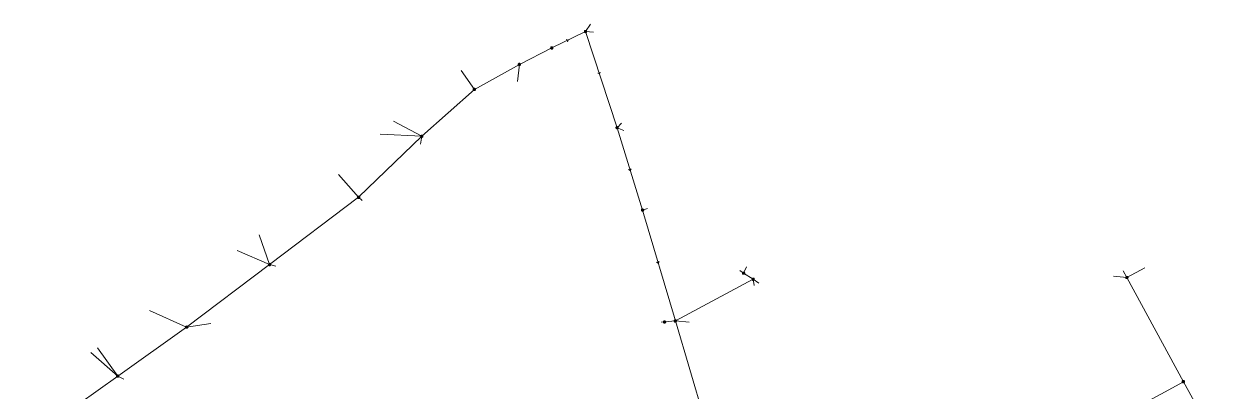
# Model space of a CAD drawing. Header units: metres. Extents: x 25504150 to 25508618, y 6694193 to 6702753.
# Drawn here: x 25504682.6 to 25505160.5, y 6701189.2 to 6701335.2 of the extents above; entities that cross this region are included whole.
import ezdxf

# ---------------------------------------------------------------- set-up
doc = ezdxf.new("R2010")
doc.units = ezdxf.units.M
for name, pattern in [('Sewer_node', [0]), ('Viemariputket', [0]), ('Viemarivarusteet', [0])]:
    doc.linetypes.add(name, pattern=pattern)
for name, color, linetype, lineweight in [('Sewer_node', 7, 'Sewer_node', 0), ('Viemariputket', 7, 'Viemariputket', 0), ('Viemarivarusteet', 7, 'Viemarivarusteet', 0)]:
    doc.layers.add(name, color=color, linetype=linetype, lineweight=lineweight)

msp = doc.modelspace()

# ---------------------------------------------------------------- linework, layer by layer
at = {"layer": 'Sewer_node', "color": 46, "linetype": 'Continuous', "true_color": 0x7f5f00, "flags": 128}
for points, elevation in [([(25504905.75, 6701332.25), (25504905.74, 6701332.32), (25504905.73, 6701332.39), (25504905.7, 6701332.46), (25504905.66, 6701332.52), (25504905.62, 6701332.58), (25504905.56, 6701332.62), (25504905.5, 6701332.66), (25504905.43, 6701332.69), (25504905.36, 6701332.7), (25504905.29, 6701332.71), (25504905.22, 6701332.7), (25504905.15, 6701332.69), (25504905.08, 6701332.66), (25504905.02, 6701332.62), (25504904.96, 6701332.58), (25504904.92, 6701332.52), (25504904.88, 6701332.46), (25504904.85, 6701332.39), (25504904.84, 6701332.32), (25504904.83, 6701332.25), (25504904.84, 6701332.18), (25504904.85, 6701332.11), (25504904.88, 6701332.04), (25504904.92, 6701331.98), (25504904.96, 6701331.92), (25504905.02, 6701331.88), (25504905.08, 6701331.84), (25504905.15, 6701331.81), (25504905.22, 6701331.8), (25504905.29, 6701331.79), (25504905.36, 6701331.8), (25504905.43, 6701331.81), (25504905.5, 6701331.84), (25504905.56, 6701331.88), (25504905.62, 6701331.92), (25504905.66, 6701331.98), (25504905.7, 6701332.04), (25504905.73, 6701332.11), (25504905.74, 6701332.18)], 53.44), ([(25504892.39, 6701325.74), (25504892.38, 6701325.81), (25504892.37, 6701325.88), (25504892.34, 6701325.95), (25504892.3, 6701326.01), (25504892.26, 6701326.07), (25504892.2, 6701326.11), (25504892.14, 6701326.15), (25504892.07, 6701326.18), (25504892, 6701326.19), (25504891.93, 6701326.2), (25504891.86, 6701326.19), (25504891.79, 6701326.18), (25504891.72, 6701326.15), (25504891.66, 6701326.11), (25504891.6, 6701326.07), (25504891.56, 6701326.01), (25504891.52, 6701325.95), (25504891.49, 6701325.88), (25504891.48, 6701325.81), (25504891.47, 6701325.74), (25504891.48, 6701325.67), (25504891.49, 6701325.6), (25504891.52, 6701325.53), (25504891.56, 6701325.47), (25504891.6, 6701325.41), (25504891.66, 6701325.37), (25504891.72, 6701325.33), (25504891.79, 6701325.3), (25504891.86, 6701325.29), (25504891.93, 6701325.28), (25504892, 6701325.29), (25504892.07, 6701325.3), (25504892.14, 6701325.33), (25504892.2, 6701325.37), (25504892.26, 6701325.41), (25504892.3, 6701325.47), (25504892.34, 6701325.53), (25504892.37, 6701325.6), (25504892.38, 6701325.67)], 54.18), ([(25504879.53, 6701319.19), (25504879.52, 6701319.26), (25504879.51, 6701319.33), (25504879.48, 6701319.4), (25504879.44, 6701319.46), (25504879.4, 6701319.52), (25504879.34, 6701319.56), (25504879.28, 6701319.6), (25504879.21, 6701319.63), (25504879.14, 6701319.64), (25504879.07, 6701319.65), (25504879, 6701319.64), (25504878.93, 6701319.63), (25504878.86, 6701319.6), (25504878.8, 6701319.56), (25504878.74, 6701319.52), (25504878.7, 6701319.46), (25504878.66, 6701319.4), (25504878.63, 6701319.33), (25504878.62, 6701319.26), (25504878.61, 6701319.19), (25504878.62, 6701319.12), (25504878.63, 6701319.05), (25504878.66, 6701318.98), (25504878.7, 6701318.92), (25504878.74, 6701318.86), (25504878.8, 6701318.82), (25504878.86, 6701318.78), (25504878.93, 6701318.75), (25504879, 6701318.74), (25504879.07, 6701318.73), (25504879.14, 6701318.74), (25504879.21, 6701318.75), (25504879.28, 6701318.78), (25504879.34, 6701318.82), (25504879.4, 6701318.86), (25504879.44, 6701318.92), (25504879.48, 6701318.98), (25504879.51, 6701319.05), (25504879.52, 6701319.12)], 57.15), ([(25504861.69, 6701309.27), (25504861.68, 6701309.34), (25504861.67, 6701309.41), (25504861.64, 6701309.48), (25504861.6, 6701309.54), (25504861.56, 6701309.6), (25504861.5, 6701309.64), (25504861.44, 6701309.68), (25504861.37, 6701309.71), (25504861.3, 6701309.72), (25504861.23, 6701309.73), (25504861.16, 6701309.72), (25504861.09, 6701309.71), (25504861.02, 6701309.68), (25504860.96, 6701309.64), (25504860.9, 6701309.6), (25504860.86, 6701309.54), (25504860.82, 6701309.48), (25504860.79, 6701309.41), (25504860.78, 6701309.34), (25504860.77, 6701309.27), (25504860.78, 6701309.2), (25504860.79, 6701309.13), (25504860.82, 6701309.06), (25504860.86, 6701309), (25504860.9, 6701308.94), (25504860.96, 6701308.9), (25504861.02, 6701308.86), (25504861.09, 6701308.83), (25504861.16, 6701308.82), (25504861.23, 6701308.81), (25504861.3, 6701308.82), (25504861.37, 6701308.83), (25504861.44, 6701308.86), (25504861.5, 6701308.9), (25504861.56, 6701308.94), (25504861.6, 6701309), (25504861.64, 6701309.06), (25504861.67, 6701309.13), (25504861.68, 6701309.2)], 57.9), ([(25504918.29, 6701294.06), (25504918.28, 6701294.13), (25504918.27, 6701294.2), (25504918.24, 6701294.27), (25504918.2, 6701294.33), (25504918.16, 6701294.39), (25504918.1, 6701294.43), (25504918.04, 6701294.47), (25504917.97, 6701294.5), (25504917.9, 6701294.51), (25504917.83, 6701294.52), (25504917.76, 6701294.51), (25504917.69, 6701294.5), (25504917.62, 6701294.47), (25504917.56, 6701294.43), (25504917.5, 6701294.39), (25504917.46, 6701294.33), (25504917.42, 6701294.27), (25504917.39, 6701294.2), (25504917.38, 6701294.13), (25504917.37, 6701294.06), (25504917.38, 6701293.99), (25504917.39, 6701293.92), (25504917.42, 6701293.85), (25504917.46, 6701293.79), (25504917.5, 6701293.73), (25504917.56, 6701293.69), (25504917.62, 6701293.65), (25504917.69, 6701293.62), (25504917.76, 6701293.61), (25504917.83, 6701293.6), (25504917.9, 6701293.61), (25504917.97, 6701293.62), (25504918.04, 6701293.65), (25504918.1, 6701293.69), (25504918.16, 6701293.73), (25504918.2, 6701293.79), (25504918.24, 6701293.85), (25504918.27, 6701293.92), (25504918.28, 6701293.99)], 52.77), ([(25504840.82, 6701290.66), (25504840.81, 6701290.73), (25504840.8, 6701290.8), (25504840.77, 6701290.87), (25504840.73, 6701290.93), (25504840.69, 6701290.99), (25504840.63, 6701291.03), (25504840.57, 6701291.07), (25504840.5, 6701291.1), (25504840.43, 6701291.11), (25504840.36, 6701291.12), (25504840.29, 6701291.11), (25504840.22, 6701291.1), (25504840.15, 6701291.07), (25504840.09, 6701291.03), (25504840.03, 6701290.99), (25504839.99, 6701290.93), (25504839.95, 6701290.87), (25504839.92, 6701290.8), (25504839.91, 6701290.73), (25504839.9, 6701290.66), (25504839.91, 6701290.59), (25504839.92, 6701290.52), (25504839.95, 6701290.45), (25504839.99, 6701290.39), (25504840.03, 6701290.33), (25504840.09, 6701290.29), (25504840.15, 6701290.25), (25504840.22, 6701290.22), (25504840.29, 6701290.21), (25504840.36, 6701290.2), (25504840.43, 6701290.21), (25504840.5, 6701290.22), (25504840.57, 6701290.25), (25504840.63, 6701290.29), (25504840.69, 6701290.33), (25504840.73, 6701290.39), (25504840.77, 6701290.45), (25504840.8, 6701290.52), (25504840.81, 6701290.59)], 58.12), ([(25504815.77, 6701266.43), (25504815.76, 6701266.5), (25504815.75, 6701266.57), (25504815.72, 6701266.64), (25504815.68, 6701266.7), (25504815.64, 6701266.76), (25504815.58, 6701266.8), (25504815.52, 6701266.84), (25504815.45, 6701266.87), (25504815.38, 6701266.88), (25504815.31, 6701266.89), (25504815.24, 6701266.88), (25504815.17, 6701266.87), (25504815.1, 6701266.84), (25504815.04, 6701266.8), (25504814.98, 6701266.76), (25504814.94, 6701266.7), (25504814.9, 6701266.64), (25504814.87, 6701266.57), (25504814.86, 6701266.5), (25504814.85, 6701266.43), (25504814.86, 6701266.36), (25504814.87, 6701266.29), (25504814.9, 6701266.22), (25504814.94, 6701266.16), (25504814.98, 6701266.1), (25504815.04, 6701266.06), (25504815.1, 6701266.02), (25504815.17, 6701265.99), (25504815.24, 6701265.98), (25504815.31, 6701265.97), (25504815.38, 6701265.98), (25504815.45, 6701265.99), (25504815.52, 6701266.02), (25504815.58, 6701266.06), (25504815.64, 6701266.1), (25504815.68, 6701266.16), (25504815.72, 6701266.22), (25504815.75, 6701266.29), (25504815.76, 6701266.36)], 58.72), ([(25504928.38, 6701261.34), (25504928.37, 6701261.41), (25504928.36, 6701261.49), (25504928.33, 6701261.55), (25504928.29, 6701261.62), (25504928.24, 6701261.67), (25504928.19, 6701261.72), (25504928.12, 6701261.76), (25504928.06, 6701261.79), (25504927.98, 6701261.8), (25504927.91, 6701261.81), (25504927.84, 6701261.8), (25504927.76, 6701261.79), (25504927.7, 6701261.76), (25504927.63, 6701261.72), (25504927.58, 6701261.67), (25504927.53, 6701261.62), (25504927.49, 6701261.55), (25504927.46, 6701261.49), (25504927.45, 6701261.41), (25504927.44, 6701261.34), (25504927.45, 6701261.27), (25504927.46, 6701261.19), (25504927.49, 6701261.13), (25504927.53, 6701261.06), (25504927.58, 6701261.01), (25504927.63, 6701260.96), (25504927.7, 6701260.92), (25504927.76, 6701260.89), (25504927.84, 6701260.88), (25504927.91, 6701260.87), (25504927.98, 6701260.88), (25504928.06, 6701260.89), (25504928.12, 6701260.92), (25504928.19, 6701260.96), (25504928.24, 6701261.01), (25504928.29, 6701261.06), (25504928.33, 6701261.13), (25504928.36, 6701261.19), (25504928.37, 6701261.27)], 52.14), ([(25504780.46, 6701239.71), (25504780.45, 6701239.78), (25504780.44, 6701239.85), (25504780.41, 6701239.92), (25504780.37, 6701239.98), (25504780.33, 6701240.04), (25504780.27, 6701240.08), (25504780.21, 6701240.12), (25504780.14, 6701240.15), (25504780.07, 6701240.16), (25504780, 6701240.17), (25504779.93, 6701240.16), (25504779.86, 6701240.15), (25504779.79, 6701240.12), (25504779.73, 6701240.08), (25504779.67, 6701240.04), (25504779.63, 6701239.98), (25504779.59, 6701239.92), (25504779.56, 6701239.85), (25504779.55, 6701239.78), (25504779.54, 6701239.71), (25504779.55, 6701239.64), (25504779.56, 6701239.57), (25504779.59, 6701239.5), (25504779.63, 6701239.44), (25504779.67, 6701239.38), (25504779.73, 6701239.34), (25504779.79, 6701239.3), (25504779.86, 6701239.27), (25504779.93, 6701239.26), (25504780, 6701239.25), (25504780.07, 6701239.26), (25504780.14, 6701239.27), (25504780.21, 6701239.3), (25504780.27, 6701239.34), (25504780.33, 6701239.38), (25504780.37, 6701239.44), (25504780.41, 6701239.5), (25504780.44, 6701239.57), (25504780.45, 6701239.64)], 58.52), ([(25504968.44, 6701236.32), (25504968.43, 6701236.39), (25504968.42, 6701236.46), (25504968.39, 6701236.53), (25504968.35, 6701236.59), (25504968.31, 6701236.65), (25504968.25, 6701236.69), (25504968.19, 6701236.73), (25504968.12, 6701236.76), (25504968.05, 6701236.77), (25504967.98, 6701236.78), (25504967.91, 6701236.77), (25504967.84, 6701236.76), (25504967.77, 6701236.73), (25504967.71, 6701236.69), (25504967.65, 6701236.65), (25504967.61, 6701236.59), (25504967.57, 6701236.53), (25504967.54, 6701236.46), (25504967.53, 6701236.39), (25504967.52, 6701236.32), (25504967.53, 6701236.25), (25504967.54, 6701236.18), (25504967.57, 6701236.11), (25504967.61, 6701236.05), (25504967.65, 6701235.99), (25504967.71, 6701235.95), (25504967.77, 6701235.91), (25504967.84, 6701235.88), (25504967.91, 6701235.87), (25504967.98, 6701235.86), (25504968.05, 6701235.87), (25504968.12, 6701235.88), (25504968.19, 6701235.91), (25504968.25, 6701235.95), (25504968.31, 6701235.99), (25504968.35, 6701236.05), (25504968.39, 6701236.11), (25504968.42, 6701236.18), (25504968.43, 6701236.25)], 51.47), ([(25504972.26, 6701233.91), (25504972.25, 6701233.98), (25504972.24, 6701234.05), (25504972.21, 6701234.12), (25504972.17, 6701234.18), (25504972.13, 6701234.24), (25504972.07, 6701234.28), (25504972.01, 6701234.32), (25504971.94, 6701234.35), (25504971.87, 6701234.36), (25504971.8, 6701234.37), (25504971.73, 6701234.36), (25504971.66, 6701234.35), (25504971.59, 6701234.32), (25504971.53, 6701234.28), (25504971.47, 6701234.24), (25504971.43, 6701234.18), (25504971.39, 6701234.12), (25504971.36, 6701234.05), (25504971.35, 6701233.98), (25504971.34, 6701233.91), (25504971.35, 6701233.84), (25504971.36, 6701233.77), (25504971.39, 6701233.7), (25504971.43, 6701233.64), (25504971.47, 6701233.58), (25504971.53, 6701233.54), (25504971.59, 6701233.5), (25504971.66, 6701233.47), (25504971.73, 6701233.46), (25504971.8, 6701233.45), (25504971.87, 6701233.46), (25504971.94, 6701233.47), (25504972.01, 6701233.5), (25504972.07, 6701233.54), (25504972.13, 6701233.58), (25504972.17, 6701233.64), (25504972.21, 6701233.7), (25504972.24, 6701233.77), (25504972.25, 6701233.84)], 51.39), ([(25505120.49, 6701234.6), (25505120.48, 6701234.67), (25505120.47, 6701234.74), (25505120.44, 6701234.81), (25505120.4, 6701234.87), (25505120.36, 6701234.93), (25505120.3, 6701234.97), (25505120.24, 6701235.01), (25505120.17, 6701235.04), (25505120.1, 6701235.05), (25505120.03, 6701235.06), (25505119.96, 6701235.05), (25505119.89, 6701235.04), (25505119.82, 6701235.01), (25505119.76, 6701234.97), (25505119.7, 6701234.93), (25505119.66, 6701234.87), (25505119.62, 6701234.81), (25505119.59, 6701234.74), (25505119.58, 6701234.67), (25505119.57, 6701234.6), (25505119.58, 6701234.53), (25505119.59, 6701234.46), (25505119.62, 6701234.39), (25505119.66, 6701234.33), (25505119.7, 6701234.27), (25505119.76, 6701234.23), (25505119.82, 6701234.19), (25505119.89, 6701234.16), (25505119.96, 6701234.15), (25505120.03, 6701234.14), (25505120.1, 6701234.15), (25505120.17, 6701234.16), (25505120.24, 6701234.19), (25505120.3, 6701234.23), (25505120.36, 6701234.27), (25505120.4, 6701234.33), (25505120.44, 6701234.39), (25505120.47, 6701234.46), (25505120.48, 6701234.53)], 56.99), ([(25504937.13, 6701216.94), (25504937.12, 6701217.01), (25504937.11, 6701217.08), (25504937.08, 6701217.15), (25504937.04, 6701217.21), (25504937, 6701217.27), (25504936.94, 6701217.31), (25504936.88, 6701217.35), (25504936.81, 6701217.38), (25504936.74, 6701217.39), (25504936.67, 6701217.4), (25504936.6, 6701217.39), (25504936.53, 6701217.38), (25504936.46, 6701217.35), (25504936.4, 6701217.31), (25504936.34, 6701217.27), (25504936.3, 6701217.21), (25504936.26, 6701217.15), (25504936.23, 6701217.08), (25504936.22, 6701217.01), (25504936.21, 6701216.94), (25504936.22, 6701216.87), (25504936.23, 6701216.8), (25504936.26, 6701216.73), (25504936.3, 6701216.67), (25504936.34, 6701216.61), (25504936.4, 6701216.57), (25504936.46, 6701216.53), (25504936.53, 6701216.5), (25504936.6, 6701216.49), (25504936.67, 6701216.48), (25504936.74, 6701216.49), (25504936.81, 6701216.5), (25504936.88, 6701216.53), (25504936.94, 6701216.57), (25504937, 6701216.61), (25504937.04, 6701216.67), (25504937.08, 6701216.73), (25504937.11, 6701216.8), (25504937.12, 6701216.87)], 51.5), ([(25504941.41, 6701217.35), (25504941.4, 6701217.42), (25504941.39, 6701217.5), (25504941.36, 6701217.56), (25504941.32, 6701217.63), (25504941.27, 6701217.68), (25504941.22, 6701217.73), (25504941.15, 6701217.77), (25504941.09, 6701217.8), (25504941.01, 6701217.81), (25504940.94, 6701217.82), (25504940.87, 6701217.81), (25504940.79, 6701217.8), (25504940.73, 6701217.77), (25504940.66, 6701217.73), (25504940.61, 6701217.68), (25504940.56, 6701217.63), (25504940.52, 6701217.56), (25504940.49, 6701217.5), (25504940.48, 6701217.42), (25504940.47, 6701217.35), (25504940.48, 6701217.28), (25504940.49, 6701217.2), (25504940.52, 6701217.14), (25504940.56, 6701217.07), (25504940.61, 6701217.02), (25504940.66, 6701216.97), (25504940.73, 6701216.93), (25504940.79, 6701216.9), (25504940.87, 6701216.89), (25504940.94, 6701216.88), (25504941.01, 6701216.89), (25504941.09, 6701216.9), (25504941.15, 6701216.93), (25504941.22, 6701216.97), (25504941.27, 6701217.02), (25504941.32, 6701217.07), (25504941.36, 6701217.14), (25504941.39, 6701217.2), (25504941.4, 6701217.28)], 51.45), ([(25504747.54, 6701214.89), (25504747.53, 6701214.96), (25504747.52, 6701215.03), (25504747.49, 6701215.1), (25504747.45, 6701215.16), (25504747.41, 6701215.22), (25504747.35, 6701215.26), (25504747.29, 6701215.3), (25504747.22, 6701215.33), (25504747.15, 6701215.34), (25504747.08, 6701215.35), (25504747.01, 6701215.34), (25504746.94, 6701215.33), (25504746.87, 6701215.3), (25504746.81, 6701215.26), (25504746.75, 6701215.22), (25504746.71, 6701215.16), (25504746.67, 6701215.1), (25504746.64, 6701215.03), (25504746.63, 6701214.96), (25504746.62, 6701214.89), (25504746.63, 6701214.82), (25504746.64, 6701214.75), (25504746.67, 6701214.68), (25504746.71, 6701214.62), (25504746.75, 6701214.56), (25504746.81, 6701214.52), (25504746.87, 6701214.48), (25504746.94, 6701214.45), (25504747.01, 6701214.44), (25504747.08, 6701214.43), (25504747.15, 6701214.44), (25504747.22, 6701214.45), (25504747.29, 6701214.48), (25504747.35, 6701214.52), (25504747.41, 6701214.56), (25504747.45, 6701214.62), (25504747.49, 6701214.68), (25504747.52, 6701214.75), (25504747.53, 6701214.82)], 59.8), ([(25504720.23, 6701195.45), (25504720.22, 6701195.52), (25504720.21, 6701195.6), (25504720.18, 6701195.66), (25504720.14, 6701195.73), (25504720.09, 6701195.78), (25504720.04, 6701195.83), (25504719.97, 6701195.87), (25504719.91, 6701195.9), (25504719.83, 6701195.91), (25504719.76, 6701195.92), (25504719.69, 6701195.91), (25504719.61, 6701195.9), (25504719.55, 6701195.87), (25504719.48, 6701195.83), (25504719.43, 6701195.78), (25504719.38, 6701195.73), (25504719.34, 6701195.66), (25504719.31, 6701195.6), (25504719.3, 6701195.52), (25504719.29, 6701195.45), (25504719.3, 6701195.38), (25504719.31, 6701195.3), (25504719.34, 6701195.24), (25504719.38, 6701195.17), (25504719.43, 6701195.12), (25504719.48, 6701195.07), (25504719.55, 6701195.03), (25504719.61, 6701195), (25504719.69, 6701194.99), (25504719.76, 6701194.98), (25504719.83, 6701194.99), (25504719.91, 6701195), (25504719.97, 6701195.03), (25504720.04, 6701195.07), (25504720.09, 6701195.12), (25504720.14, 6701195.17), (25504720.18, 6701195.24), (25504720.21, 6701195.3), (25504720.22, 6701195.38)], 59.29), ([(25505142.9, 6701193.24), (25505142.89, 6701193.31), (25505142.88, 6701193.39), (25505142.85, 6701193.45), (25505142.81, 6701193.52), (25505142.76, 6701193.57), (25505142.71, 6701193.62), (25505142.64, 6701193.66), (25505142.58, 6701193.69), (25505142.5, 6701193.7), (25505142.43, 6701193.71), (25505142.36, 6701193.7), (25505142.28, 6701193.69), (25505142.22, 6701193.66), (25505142.15, 6701193.62), (25505142.1, 6701193.57), (25505142.05, 6701193.52), (25505142.01, 6701193.45), (25505141.98, 6701193.39), (25505141.97, 6701193.31), (25505141.96, 6701193.24), (25505141.97, 6701193.17), (25505141.98, 6701193.09), (25505142.01, 6701193.03), (25505142.05, 6701192.96), (25505142.1, 6701192.91), (25505142.15, 6701192.86), (25505142.22, 6701192.82), (25505142.28, 6701192.79), (25505142.36, 6701192.78), (25505142.43, 6701192.77), (25505142.5, 6701192.78), (25505142.58, 6701192.79), (25505142.64, 6701192.82), (25505142.71, 6701192.86), (25505142.76, 6701192.91), (25505142.81, 6701192.96), (25505142.85, 6701193.03), (25505142.88, 6701193.09), (25505142.89, 6701193.17)], 54.46)]:
    msp.add_lwpolyline(points, close=True, dxfattribs=dict(at, elevation=elevation))
for points in [[(25504898.12, 6701328.16), (25504898.36, 6701328.87), (25504897.66, 6701329.11)], [(25504910.15, 6701315.73), (25504910.83, 6701315.4), (25504911.16, 6701316.06)], [(25504922.38, 6701277.47), (25504923.05, 6701277.13), (25504923.4, 6701277.78)], [(25504933.48, 6701240.67), (25504934.14, 6701240.32), (25504934.49, 6701240.97)]]:
    msp.add_lwpolyline(points, dxfattribs=at)
at = {"layer": 'Viemariputket', "color": 1, "linetype": 'Continuous', "lineweight": 15}
for p, q in [((25504905.29, 6701332.25), (25504891.93, 6701325.74)), ((25504905.29, 6701332.25), (25504907.31, 6701335.21)), ((25504917.83, 6701294.06), (25504905.29, 6701332.25)), ((25504905.29, 6701332.25), (25504908.53, 6701332.05)), ((25504891.93, 6701325.74), (25504879.07, 6701319.19)), ((25504879.07, 6701319.19), (25504861.23, 6701309.27)), ((25504879.07, 6701319.19), (25504878.3, 6701312.38)), ((25504861.23, 6701309.27), (25504856.02, 6701316.74)), ((25504861.23, 6701309.27), (25504840.36, 6701290.66)), ((25504840.36, 6701290.66), (25504829.15, 6701296.7)), ((25504917.83, 6701294.06), (25504919.56, 6701295.91)), ((25504927.91, 6701261.34), (25504917.83, 6701294.06)), ((25504917.83, 6701294.06), (25504920.44, 6701293.02)), ((25504840.36, 6701290.66), (25504815.31, 6701266.43)), ((25504840.36, 6701290.66), (25504823.8, 6701291.56)), ((25504840.36, 6701290.66), (25504839.83, 6701287.59)), ((25504815.31, 6701266.43), (25504807.29, 6701275.53)), ((25504815.31, 6701266.43), (25504780, 6701239.71)), ((25504815.31, 6701266.43), (25504816.77, 6701265.16)), ((25504927.91, 6701261.34), (25504929.93, 6701261.94)), ((25504940.94, 6701217.35), (25504927.91, 6701261.34)), ((25504780, 6701239.71), (25504775.9, 6701251.55)), ((25504780, 6701239.71), (25504767.17, 6701245.36)), ((25504780, 6701239.71, 56.68), (25504747.08, 6701214.89, 57.06)), ((25504780, 6701239.71), (25504782.51, 6701239.08)), ((25504967.98, 6701236.32, 51.47), (25504966.45, 6701237.35)), ((25504967.98, 6701236.32, 51.47), (25504969.2, 6701238.81)), ((25505120.03, 6701234.6), (25505118.61, 6701237.19)), ((25505120.03, 6701234.6), (25505127.1, 6701238.47)), ((25504940.94, 6701217.35, 49.29), (25504971.8, 6701233.91, 49.39)), ((25504971.8, 6701233.91, 49.46), (25504967.98, 6701236.32)), ((25504971.8, 6701233.91, 49.55), (25504972.22, 6701231.45)), ((25504971.8, 6701233.91, 49.54), (25504974.02, 6701232.41)), ((25505120.03, 6701234.6), (25505114.76, 6701235.08)), ((25505142.43, 6701193.24), (25505120.03, 6701234.6)), ((25504747.08, 6701214.89, 57.34), (25504732.4, 6701221.48, 57.43)), ((25504940.94, 6701217.35), (25504936.67, 6701216.94)), ((25504954.45, 6701171.93), (25504940.94, 6701217.35)), ((25504940.94, 6701217.35), (25504946.37, 6701216.84)), ((25504747.08, 6701214.89, 57.08), (25504719.76, 6701195.45, 57.37)), ((25504747.08, 6701214.89, 57.35), (25504756.73, 6701216.32, 57.37)), ((25504936.67, 6701216.94), (25504935.32, 6701216.84)), ((25504719.76, 6701195.45, 57.61), (25504709.12, 6701204.8, 57.75)), ((25504719.76, 6701195.45, 57.62), (25504711.73, 6701206.66, 57.8)), ((25504719.76, 6701195.45, 57.38), (25504682.61, 6701169.05, 57.79)), ((25504719.76, 6701195.45, 57.62), (25504722.18, 6701194.26, 58.07)), ((25505142.43, 6701193.24), (25505124.46, 6701183.35)), ((25505160.5, 6701160.79), (25505142.43, 6701193.24))]:
    msp.add_line(p, q, dxfattribs=at)
at = {"layer": 'Viemarivarusteet', "color": 1}
for p in [(25504905.29, 6701332.25, 53.44), (25504891.93, 6701325.74, 54.18), (25504879.07, 6701319.19, 57.15), (25504861.23, 6701309.27, 57.9), (25504917.83, 6701294.06, 52.77), (25504840.36, 6701290.66, 58.12), (25504815.31, 6701266.43, 58.72), (25504927.91, 6701261.34, 52.14), (25504780, 6701239.71, 58.52), (25504967.98, 6701236.32, 51.47), (25504971.8, 6701233.91, 51.39), (25505120.03, 6701234.6, 56.99), (25504940.94, 6701217.35, 51.45), (25504747.08, 6701214.89, 59.8), (25504936.67, 6701216.94, 51.5), (25504719.76, 6701195.45, 59.29), (25505142.43, 6701193.24, 54.46)]:
    msp.add_point(p, dxfattribs=at)

doc.saveas('drawing.dxf')
